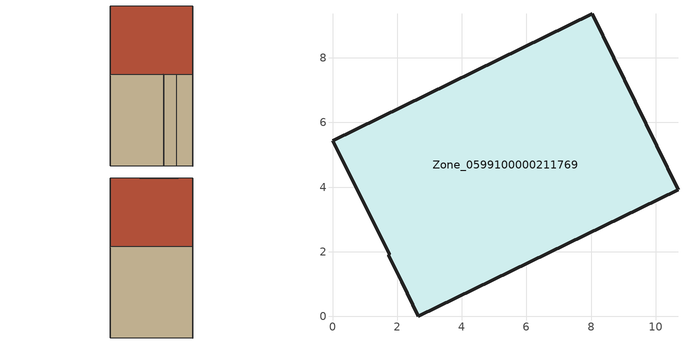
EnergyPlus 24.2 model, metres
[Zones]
Zone_0599100000211769
 floor ground (C_G): 2.14,1.07 1.74,1.88 1.75,1.94 0,5.44 8.03,9.37 10.69,3.92 2.66,0 z0
 wall outside (C_F): 2.66,0 10.69,3.92 8.03,9.37 0,5.44 1.75,1.94 1.74,1.88 2.14,1.07 2.66,0 z0:8.11
 roof outside (C_R): 1.74,1.88 2.14,1.07 2.66,0 10.69,3.92 8.03,9.37 0,5.44 1.75,1.94 z8.11
[BUILDING]
Pand.0599100000211769: North Axis=0; Terrain=City; Loads Convergence Tolerance Value=0.04; Temperature Convergence Tolerance Value=0.4; Solar Distribution=FullExterior; Maximum Number of Warmup Days=25; Minimum Number of Warmup Days=1
[Site:Location]
Rotterdam.The.Hague.AP_ZH_NLD Design_Conditions: Latitude=51.96; Longitude=4.45; Time Zone=1; Elevation=-4.5
[SITE:GROUNDTEMPERATURE:BUILDINGSURFACE]
18, 18, 18, 18, 18, 18, 18, 18, 18, 18, 18, 18
[MATERIAL] Thermal Absorptance=0.9; Solar Absorptance=0.7; Visible Absorptance=0.7
Name | Roughness | Thickness | Conductivity | Density | Specific Heat
G.TI.1965-1974 | MediumSmooth | 0.15 | 0.882353 | 540 | 1210
F.TI.1965-1974 | Rough | 0.3 | 0.697674 | 1920 | 840
R.TI.1965-1974 | MediumRough | 0.2 | 0.232558 | 1500 | 1000
[CONSTRUCTION]
C_G: G.TI.1965-1974
C_F: F.TI.1965-1974
C_R: R.TI.1965-1974
[ZONE]
Zone_0599100000211769: Type=1; Multiplier=1; Ceiling Height=Autocalculate; Volume=Autocalculate; Floor Area=autocalculate; Part of Total Floor Area=Yes
[ZONEINFILTRATION:DESIGNFLOWRATE]
Infil_Zone_0599100000211769: Zone or ZoneList or Space or SpaceList=Zone_0599100000211769; Schedule=AlwaysOn; Design Flow Rate Calculation Method=Flow/Area; Flow Rate per Floor Area=0.003; Constant Term Coefficient=1; Temperature Term Coefficient=0; Velocity Term Coefficient=0; Velocity Squared Term Coefficient=0
[HVACTEMPLATE:ZONE:IDEALLOADSAIRSYSTEM]
Zone_0599100000211769: Maximum Heating Supply Air Temperature=50; Minimum Cooling Supply Air Temperature=13; Maximum Heating Supply Air Humidity Ratio=0.0156; Minimum Cooling Supply Air Humidity Ratio=0.0077; Heating Limit=NoLimit; Cooling Limit=NoLimit; Dehumidification Control Type=ConstantSensibleHeatRatio; Cooling Sensible Heat Ratio=0.7; Dehumidification Setpoint=60; Humidification Control Type=None; Humidification Setpoint=30; Outdoor Air Method=None; Outdoor Air Flow Rate per Person=0.00944; Outdoor Air Flow Rate per Zone Floor Area=0; Outdoor Air Flow Rate per Zone=0; Demand Controlled Ventilation Type=None; Outdoor Air Economizer Type=NoEconomizer; Heat Recovery Type=None; Sensible Heat Recovery Effectiveness=0.7; Latent Heat Recovery Effectiveness=0.65
[ZONECONTROL:THERMOSTAT]
ThermostatControl_Zone_0599100000211769: Zone or ZoneList=Zone_0599100000211769; Control Type Schedule=DualSetpointControlType; Control 1=Thermostat_Zone_0599100000211769; Temperature Difference Between Cutout And Setpoint=0
[THERMOSTATSETPOINT:DUALSETPOINT]
Thermostat_Zone_0599100000211769: Heating Setpoint Temperature Schedule=HeatingSetpoint_Zone_0599100000211769; Cooling Setpoint Temperature Schedule=CoolingSetpoint_Zone_0599100000211769
[SCHEDULE:COMPACT]
HeatingSetpoint_Zone_0599100000211769: Through: 12/31, For: AllDays, Until: 24:00, 21
CoolingSetpoint_Zone_0599100000211769: Through: 12/31, For: AllDays, Until: 24:00, 24
DualSetpointControlType: Through: 12/31, For: AllDays, Until: 24:00, 4
AlwaysOn: Through: 12/31, For: AllDays, Until: 24:00, 1
